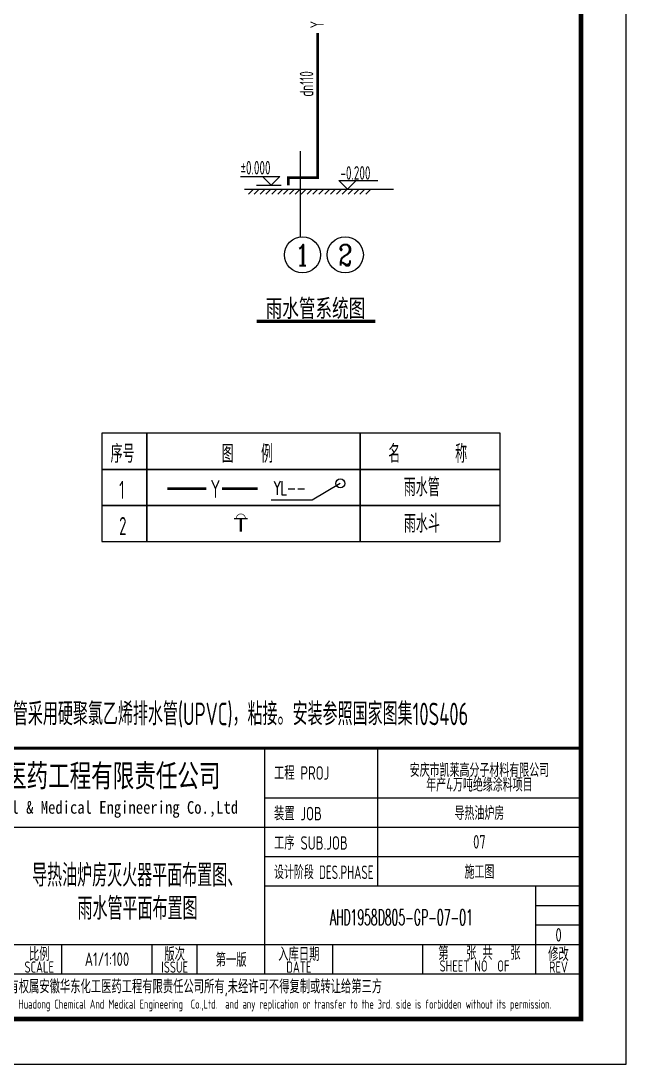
# Model space of a CAD drawing. Extents: x 4832557 to 10196674, y -611561 to -321783.
# Drawn here: x 4903249 to 4916657, y -422737 to -399625 of the extents above; entities that cross this region are included whole.
import ezdxf
from ezdxf.enums import TextEntityAlignment as Align

# ---------------------------------------------------------------- set-up
doc = ezdxf.new("R2010")
doc.units = 0
doc.header["$LTSCALE"] = 1000
doc.header["$MEASUREMENT"] = 0
doc.linetypes.add('DASH', pattern=[0.35, 0.25, -0.1])
doc.layers.get('0').update_dxf_attribs({"linetype": 'CONTINUOUS'})
for name, color, linetype in [('AXIS', 3, 'CONTINUOUS'), ('AXIS_TEXT', 7, 'CONTINUOUS'), ('DIM_SYMB', 3, 'CONTINUOUS'), ('DIM_雨水', 3, 'CONTINUOUS'), ('PIPE-给水', 3, 'CONTINUOUS'), ('PIPE-雨水', 4, 'CONTINUOUS'), ('PUB_TEXT', 7, 'CONTINUOUS'), ('PUB_TITLE', 4, 'CONTINUOUS'), ('TEXT', 7, 'CONTINUOUS'), ('TEXT_给水', 7, 'CONTINUOUS'), ('TWT_ELEV', 3, 'CONTINUOUS'), ('TWT_TEXT', 7, 'CONTINUOUS'), ('VPIPE-雨水', 4, 'CONTINUOUS'), ('尺寸标注', 74, 'CONTINUOUS'), ('文字说明', 153, 'CONTINUOUS'), ('说明文本', 54, 'CONTINUOUS'), ('说明表格', 146, 'CONTINUOUS')]:
    doc.layers.add(name, color=color, linetype=linetype)
doc.styles.add('_TCH_AXIS', font='COMPLEX', dxfattribs={"bigfont": 'GBCBIG'})
doc.styles.add('_TWT_SERIAL', font='COMPLEX', dxfattribs={"width": 0.8, "height": 3, "bigfont": 'HZTXT'})
doc.styles.add('AHD', font='sceie.shx', dxfattribs={"width": 0.7, "bigfont": 'sceic.shx'})
doc.styles.add('COMPLEX', font='COMPLEX')
doc.styles.add('DIM_FONT', font='SIMPLEX', dxfattribs={"width": 0.7, "bigfont": 'GBCBIG'})
doc.styles.add('ECEC_TQ_S', font='')
doc.styles.add('sceie', font='sceie.shx', dxfattribs={"width": 0.7, "bigfont": 'sceic.shx'})
doc.styles.add('TSSD_Rein', font='Tssdeng.shx', dxfattribs={"width": 0.7, "bigfont": 'hztxt.shx'})
doc.styles.add('公司标准', font='sceie.shx', dxfattribs={"width": 0.7, "height": 300, "bigfont": 'sceic.shx'})
doc.styles.add('样式 1', font='sceie.shx', dxfattribs={"width": 0.75, "bigfont": 'sceic.shx'})
doc.styles.get('ECEC_TQ_S').set_extended_font_data('SimSun')

# ---------------------------------------------------------------- blocks, each defined once
blk = doc.blocks.new('_AXISO')
blk.add_circle((0, 0), 0.5)
at = {"layer": 'AXIS_TEXT', "style": 'COMPLEX', "width": 1.041667}
blk.add_attdef('A', text='', height=0.56, dxfattribs=at).set_placement((-0.25, -0.28), (0.25, -0.28), align=Align.FIT)

msp = doc.modelspace()

# ---------------------------------------------------------------- linework, layer by layer
at = {"color": 0}
msp.add_line((4909446.5, -404411.3), (4909446.5, -402511.5), dxfattribs=at)
for p, q in [((4907970.9, -410647.8), (4908270.9, -410647.8)), ((4908657.1, -420737.3), (4908657.1, -415737.3)), ((4911157.1, -418787.3), (4911157.1, -415737.3)), ((4915657.1, -421737.3), (4915657.1, -415737.3)), ((4908657.1, -416837.3), (4915657.1, -416837.3)), ((4897657.1, -417487.3), (4915657.1, -417487.3)), ((4908657.1, -418137.3), (4915657.1, -418137.3)), ((4908657.1, -418787.3), (4915657.1, -418787.3)), ((4914657.1, -420737.3), (4914657.1, -418787.3)), ((4914657.1, -419220.7), (4915657.1, -419220.7)), ((4914657.1, -419654), (4915657.1, -419654)), ((4897657.1, -420087.3), (4915657.1, -420087.3)), ((4904157.1, -420737.3), (4904157.1, -420087.3)), ((4906157.1, -420737.3), (4906157.1, -420087.3)), ((4907157.1, -420737.3), (4907157.1, -420087.3)), ((4910157.1, -420737.3), (4910157.1, -420087.3)), ((4912157.1, -420737.3), (4912157.1, -420087.3)), ((4897657.1, -420737.3), (4915657.1, -420737.3)), ((4897657.1, -421737.3), (4915657.1, -421737.3))]:
    msp.add_line(p, q)
at = {"color": 4, "const_width": 60}
msp.add_lwpolyline([(4909822.4, -399896.8), (4909822.4, -403095.2), (4909172.6, -403095.2), (4909172.6, -403266.8)], dxfattribs=at)
at = {"const_width": 15}
msp.add_lwpolyline([(4908022.3, -410647.8, -1), (4908222.3, -410647.8)], format="xyb", dxfattribs=at)
msp.add_lwpolyline([(4915657.1, -415737.3, 70, 70, 0), (4897657.1, -415737.3, 70, 70, 0), (4897657.1, -421737.3, 0, 0, 0)], format="xyseb")
at = {"layer": 'DIM_雨水'}
for p, q in [((4910325.5, -409872.8), (4909703.5, -410243.3)), ((4909703.5, -410243.3), (4908790.6, -410243.3))]:
    msp.add_line(p, q, dxfattribs=at)
at = {"layer": 'PIPE-给水', "color": 4, "linetype": 'ByBlock', "ltscale": 0.03, "const_width": 60}
for points in [[(4906495.5, -409988.7), (4907356.3, -409988.7)], [(4907701.8, -409988.7), (4908498.4, -409988.7)]]:
    msp.add_lwpolyline(points, dxfattribs=at)
at = {"layer": 'PIPE-雨水', "linetype": 'DASH', "const_width": 50}
msp.add_lwpolyline([(4908120.9, -410647.8), (4908120.9, -410941.2)], dxfattribs=at)
at = {"layer": 'PUB_TEXT', "color": 4}
for p, q in [((4908201.3, -403355.5), (4911503.3, -403355.5)), ((4908399.6, -403355.5), (4908288.8, -403466.3)), ((4908529.6, -403355.5), (4908418.8, -403466.3)), ((4908659.7, -403355.5), (4908548.9, -403466.3)), ((4908789.7, -403355.5), (4908678.9, -403466.3)), ((4908919.7, -403355.5), (4908808.9, -403466.3)), ((4909049.8, -403355.5), (4908939, -403466.3)), ((4909179.8, -403355.5), (4909069, -403466.3)), ((4909309.8, -403355.5), (4909199, -403466.3)), ((4909439.9, -403355.5), (4909329.1, -403466.3)), ((4909569.9, -403355.5), (4909459.1, -403466.3)), ((4909699.9, -403355.5), (4909589.1, -403466.3)), ((4909830, -403355.5), (4909719.2, -403466.3)), ((4909960, -403355.5), (4909849.2, -403466.3)), ((4910090, -403355.5), (4909979.2, -403466.3)), ((4910220.1, -403355.5), (4910109.2, -403466.3)), ((4910350.1, -403355.5), (4910239.3, -403466.3)), ((4910480.1, -403355.5), (4910369.3, -403466.3)), ((4910610.1, -403355.5), (4910499.3, -403466.3)), ((4910740.2, -403355.5), (4910629.4, -403466.3)), ((4910870.2, -403355.5), (4910759.4, -403466.3)), ((4911000.2, -403355.5), (4910889.4, -403466.3))]:
    msp.add_line(p, q, dxfattribs=at)
at = {"layer": 'PUB_TITLE', "color": 4}
msp.add_lwpolyline([(4832557.1, -422737.3), (4916657.1, -422737.3), (4916657.1, -363337.3), (4832557.1, -363337.3)], close=True, dxfattribs=at)
at = {"layer": 'PUB_TITLE', "color": 4, "const_width": 100}
msp.add_lwpolyline([(4835057.1, -421737.3), (4915657.1, -421737.3), (4915657.1, -364337.3), (4835057.1, -364337.3)], close=True, dxfattribs=at)
at = {"layer": 'TWT_ELEV', "color": 4}
for p, q in [((4908114.4, -403074.8), (4908985, -403074.8)), ((4908793, -403266.8), (4908601, -403074.8)), ((4908793, -403266.8), (4908985, -403074.8)), ((4908469.3, -403266.8), (4909015.5, -403266.8)), ((4910289.3, -403163.5), (4911159.9, -403163.5)), ((4910481.3, -403355.5), (4910289.3, -403163.5)), ((4910481.3, -403355.5), (4910673.3, -403163.5))]:
    msp.add_line(p, q, dxfattribs=at)
at = {"layer": 'VPIPE-雨水', "linetype": 'Continuous'}
msp.add_circle((4910325.5, -409872.8), 100, dxfattribs=at)
at = {"layer": '尺寸标注', "color": 4}
for p, q in [((4908214, -403355.5), (4908493.6, -403355.5)), ((4908478, -403355.5), (4908757.6, -403355.5))]:
    msp.add_line(p, q, dxfattribs=at)
at = {"layer": '文字说明', "const_width": 70}
msp.add_lwpolyline([(4908472.8, -406282.3), (4911098.2, -406282.3)], dxfattribs=at)
at = {"layer": '说明表格', "color": 3, "linetype": 'Continuous'}
for points in [[(4905040.6, -408761.8), (4905040.6, -409561.8), (4906040.6, -409561.8), (4906040.6, -408761.8)], [(4906040.6, -408761.8), (4906040.6, -409561.8), (4910764.1, -409561.8), (4910764.1, -408761.8)], [(4910764.1, -408761.8), (4910764.1, -409561.8), (4913868.3, -409561.8), (4913868.3, -408761.8)], [(4905040.6, -409561.8), (4905040.6, -410361.8), (4906040.6, -410361.8), (4906040.6, -409561.8)], [(4906040.6, -409561.8), (4906040.6, -410361.8), (4910764.1, -410361.8), (4910764.1, -409561.8)], [(4910764.1, -409561.8), (4910764.1, -410361.8), (4913868.3, -410361.8), (4913868.3, -409561.8)], [(4905040.6, -410361.8), (4905040.6, -411161.8), (4906040.6, -411161.8), (4906040.6, -410361.8)], [(4906040.6, -410361.8), (4906040.6, -411161.8), (4910764.1, -411161.8), (4910764.1, -410361.8)], [(4910764.1, -410361.8), (4910764.1, -411161.8), (4913868.3, -411161.8), (4913868.3, -410361.8)]]:
    msp.add_lwpolyline(points, close=True, dxfattribs=at)

# ---------------------------------------------------------------- block references
at = {"layer": 'AXIS', "color": 0}
ref = msp.add_blockref('_AXISO', (4909486.5, -404809.3), dxfattribs=dict(at, xscale=800, yscale=800, zscale=800))
ref.add_attrib('A', '1', dxfattribs={"layer": 'AXIS_TEXT', "color": 0, "height": 465.9, "style": '_TCH_AXIS', "width": 1.555556}).set_placement((4909331.1, -405042.3), (4909641.8, -405042.3), align=Align.FIT)
ref = msp.add_blockref('_AXISO', (4910435.7, -404809.3), dxfattribs=dict(at, xscale=800, yscale=800, zscale=800))
ref.add_attrib('A', '2', dxfattribs={"layer": 'AXIS_TEXT', "color": 0, "height": 465.9, "style": '_TCH_AXIS'}).set_placement((4910280.4, -405042.3), (4910591, -405042.3), align=Align.FIT)

# ---------------------------------------------------------------- texts
for s, height, style, width, p in [('安徽华东化工医药工程有限责任公司', 500, 'ECEC_TQ_S', 0.7, (4903851.9, -416337.3)), ('安徽华东化工医药工程有限责任公司', 500, 'ECEC_TQ_S', 0.7, (4903851.9, -416337.3)), ('Anhui Huadong Chemical & Medical Engineering Co.,Ltd', 280, 'ECEC_TQ_S', 0.85, (4903851.9, -417087.3)), ('Anhui Huadong Chemical & Medical Engineering Co.,Ltd', 280, 'ECEC_TQ_S', 0.85, (4903851.9, -417087.3)), ('比例', 300, 'AHD', 0.8, (4903657.1, -420287.3)), ('比例', 300, 'AHD', 0.8, (4903657.1, -420287.3)), ('版次', 300, 'AHD', 0.8, (4906657.1, -420287.3)), ('版次', 300, 'AHD', 0.8, (4906657.1, -420287.3)), ('入库日期', 300, 'AHD', 0.8, (4909407.1, -420287.3)), ('入库日期', 300, 'AHD', 0.8, (4909407.1, -420287.3)), ('第   张 共   张', 300, 'AHD', 0.8, (4913407.1, -420262.3)), ('修改', 300, 'AHD', 0.8, (4915157.1, -420287.3)), ('修改', 300, 'AHD', 0.8, (4915157.1, -420287.3)), ('SCALE', 250, 'AHD', 0.8, (4903657.1, -420587.3)), ('SCALE', 250, 'AHD', 0.8, (4903657.1, -420587.3)), ('ISSUE', 250, 'AHD', 0.8, (4906657.1, -420587.3)), ('ISSUE', 250, 'AHD', 0.8, (4906657.1, -420587.3)), ('DATE', 250, 'AHD', 0.8, (4909407.1, -420587.3)), ('DATE', 250, 'AHD', 0.8, (4909407.1, -420587.3)), ('SHEET NO  OF  ', 250, 'AHD', 0.8, (4913407.1, -420562.3)), ('SHEET NO  OF  ', 250, 'AHD', 0.8, (4913407.1, -420562.3)), ('REV', 250, 'AHD', 0.8, (4915157.1, -420587.3)), ('REV', 250, 'AHD', 0.8, (4915157.1, -420587.3)), ('本文件专有权属安徽华东化工医药工程有限责任公司所有,未经许可不得复制或转让给第三方', 300, 'AHD', 0.8, (4906657.1, -421037.3)), ('本文件专有权属安徽华东化工医药工程有限责任公司所有,未经许可不得复制或转让给第三方', 300, 'AHD', 0.8, (4906657.1, -421037.3)), ('The proprietary right of this document belongs to Anhui Huadong Chemical And Medical Engineering  Co.,Ltd.  and any replication or transfer to the 3rd. side is forbidden without its permission. ', 200, 'AHD', 0.8, (4906657.1, -421437.3)), ('The proprietary right of this document belongs to Anhui Huadong Chemical And Medical Engineering  Co.,Ltd.  and any replication or transfer to the 3rd. side is forbidden without its permission. ', 200, 'AHD', 0.8, (4906657.1, -421437.3))]:
    msp.add_text(s, height=height, dxfattribs=dict(style=style, width=width)).set_placement(p, align=Align.MIDDLE)
at = {"style": 'AHD'}
for s, width, p in [('工程 PROJ', 0.8, (4908857.1, -416437.3)), ('工程 PROJ', 0.8, (4908857.1, -416437.3)), ('装置 JOB', 0.8, (4908857.1, -417337.3)), ('装置 JOB', 0.8, (4908857.1, -417337.3)), ('工序 SUB.JOB', 0.8, (4908857.1, -417987.3)), ('工序 SUB.JOB', 0.8, (4908857.1, -417987.3)), ('设计阶段 DES.PHASE', 0.7, (4908857.1, -418637.3)), ('设计阶段 DES.PHASE', 0.7, (4908857.1, -418637.3))]:
    msp.add_text(s, height=300, dxfattribs=dict(at, width=width)).set_placement(p)
at = {"style": 'AHD', "width": 0.8}
for tag, text, p in [('0', '0', (4915161.1, -419873.4)), ('0', '0', (4915161.1, -419873.4)), ('A1/1:100', '1:100', (4905157.1, -420412.3)), ('第一版', '0', (4907907.1, -420412.3))]:
    msp.add_attdef(tag, text=text, height=300, dxfattribs=at).set_placement(p, align=Align.MIDDLE)
at = {"layer": 'AXIS', "style": 'TSSD_Rein', "width": 0.7}
for s, p in [('安庆市凯莱高分子材料有限公司', (4913407.1, -416209.7)), ('年产4万吨绝缘涂料项目', (4913407.1, -416532.8)), ('导热油炉房', (4913407.1, -417162.3)), ('07', (4913407.1, -417812.3)), ('施工图', (4913407.1, -418462.3))]:
    msp.add_text(s, height=300, dxfattribs=at).set_placement(p, align=Align.MIDDLE)
at = {"layer": 'DIM_SYMB', "color": 7, "style": 'DIM_FONT', "width": 0.5}
msp.add_text('AHD1958D805-GP-07-01', height=350, dxfattribs=at).set_placement((4910095.5, -419658.7))
at = {"layer": 'DIM_雨水', "color": 7, "style": '_TWT_SERIAL', "width": 0.64}
msp.add_text('YL--', height=300, dxfattribs=at).set_placement((4908850.6, -410123.3))
at = {"layer": 'TEXT', "color": 0, "style": 'sceie', "width": 0.7}
for s, p in [('导热油炉房灭火器平面布置图、', (4905825.9, -418529.7)), ('雨水管平面布置图', (4905833.7, -419262.3))]:
    msp.add_text(s, height=500, dxfattribs=at).set_placement(p, align=Align.MIDDLE)
at = {"layer": 'TEXT_给水', "color": 4, "linetype": 'Continuous', "style": 'sceie', "width": 0.86}
msp.add_text('雨水管系统图', height=450, dxfattribs=at).set_placement((4909775.1, -405982.1), align=Align.MIDDLE)
at = {"layer": 'TWT_ELEV', "color": 4, "style": '样式 1', "width": 0.7}
for s, p in [('Y', (4909957.7, -399788.9)), ('dn110', (4909727.1, -401302.1))]:
    msp.add_text(s, height=300, rotation=90, dxfattribs=at).set_placement(p)
for s, p in [('%%P0.000', (4908114.3, -403027.8)), ('-0.200', (4910328.6, -403142.8))]:
    msp.add_text(s, height=300, dxfattribs=at).set_placement(p)
at = {"layer": 'TWT_TEXT', "color": 7, "style": '公司标准', "width": 0.7}
msp.add_text('注：雨水管采用硬聚氯乙烯排水管(UPVC)，粘接。安装参照国家图集10S406', height=500, dxfattribs=at).set_placement((4901742, -415229))
at = {"layer": '说明文本', "color": 0, "style": 'AHD', "width": 0.7}
for s, height, p in [('序号', 399.98, (4905237.4, -409415.6)), ('图    例', 399.98, (4907696.7, -409415.6)), ('名        称', 399.98, (4911388.7, -409415.6)), ('雨水管', 399.98, (4911730.2, -410156.7)), ('1', 400, (4905425.9, -410215.6)), ('Y', 400, (4907452.1, -410193.6)), ('2', 400, (4905425.9, -411015.6)), ('雨水斗', 399.98, (4911733.5, -410961.1))]:
    msp.add_text(s, height=height, dxfattribs=at).set_placement(p)

doc.saveas('drawing.dxf')
